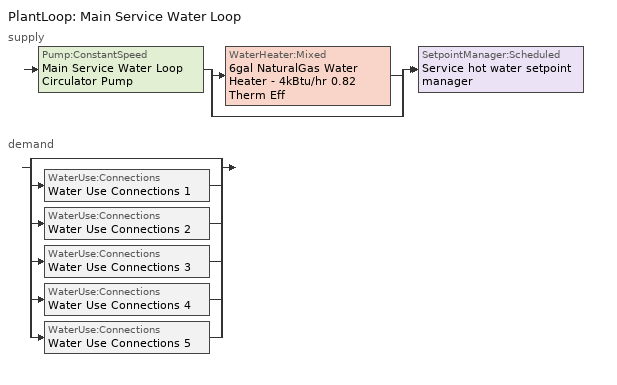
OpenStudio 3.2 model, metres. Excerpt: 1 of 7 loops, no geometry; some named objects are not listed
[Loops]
PlantLoop 'Main Service Water Loop'
 supply: Pump:ConstantSpeed 'Main Service Water Loop Circulator Pump' > split
  | WaterHeater:Mixed '6gal NaturalGas Water Heater - 4kBtu/hr 0.82 Therm Eff'
  | bypass
  join > SetpointManager:Scheduled 'Service hot water setpoint manager'
 demand: split
  | bypass
  | WaterUse:Connections 'Water Use Connections 1'
  | WaterUse:Connections 'Water Use Connections 2'
  | WaterUse:Connections 'Water Use Connections 3'
  | WaterUse:Connections 'Water Use Connections 4'
  | WaterUse:Connections 'Water Use Connections 5'
[PlantLoop]
Main Service Water Loop: Glycol Concentration=0; Maximum Loop Temperature {C}=60; Minimum Loop Temperature {C}=10; Plant Loop Volume {m3}=Autocalculate; Load Distribution Scheme=Optimal
[Sizing:Plant]
Main Service Water Loop: Loop Type=Heating; Design Loop Exit Temperature {C}=60; Loop Design Temperature Difference {deltaC}=5; Sizing Option=NonCoincident; Zone Timesteps in Averaging Window=1; Coincident Sizing Factor Mode=None
[SetpointManager:Scheduled]
Service hot water setpoint manager: Control Variable=Temperature; Schedule=Service Water Loop Temp - 140F
[Pump:ConstantSpeed]
Main Service Water Loop Circulator Pump: Rated Flow Rate {m3/s}=autosize; Rated Pump Head {Pa}=170.404; Rated Power Consumption {W}=autosize; Motor Efficiency=0.7; Fraction of Motor Inefficiencies to Fluid Stream=0; Pump Control Type=Intermittent; Design Power Sizing Method=PowerPerFlowPerPressure; Design Electric Power per Unit Flow Rate {W/(m3/s)}=348701.1; Design Shaft Power per Unit Flow Rate per Unit Head {W-s/m3-Pa}=1.28205
[WaterHeater:Mixed]
6gal NaturalGas Water Heater - 4kBtu/hr 0.82 Therm Eff: Tank Volume {m3}=0.0227151; Setpoint Temperature Schedule=Service Water Loop Temp - 140F; Deadband Temperature Difference {deltaC}=2; Maximum Temperature Limit {C}=60; Heater Control Type=Cycle; Heater Maximum Capacity {W}=1186.86; Heater Fuel Type=NaturalGas; Heater Thermal Efficiency=0.82; Part Load Factor Curve=SWH-EFFFPLR-NECB2011; Off Cycle Parasitic Fuel Consumption Rate {W}=7.77014; Off Cycle Parasitic Fuel Type=NaturalGas; Off Cycle Parasitic Heat Fraction to Tank=0.8; On Cycle Parasitic Fuel Consumption Rate {W}=7.77014; On Cycle Parasitic Fuel Type=NaturalGas; On Cycle Parasitic Heat Fraction to Tank=0; Ambient Temperature Indicator=Schedule; Ambient Temperature Schedule=Water Heater Ambient Temp Schedule - 70.0f; Off Cycle Loss Coefficient to Ambient Temperature {W/K}=0.320314; On Cycle Loss Coefficient to Ambient Temperature {W/K}=0.320314; Use Side Effectiveness=1; Source Side Effectiveness=1; Use Side Design Flow Rate {m3/s}=autosize; Source Side Design Flow Rate {m3/s}=autosize; Indirect Water Heating Recovery Time {hr}=1.5; Source Side Flow Control Mode=IndirectHeatPrimarySetpoint
[WaterHeater:Sizing]
6gal NaturalGas Water Heater - 4kBtu/hr 0.82 Therm Eff: Design Mode=PeakDraw; Time Storage Can Meet Peak Draw {hr}=0.538503; Time for Tank Recovery {hr}=0; Nominal Tank Volume for Autosizing Plant Connections {m3}=1
[WaterUse:Connections] Drain Water Heat Exchanger Type=None; Drain Water Heat Exchanger Destination=Plant
Name | Water Use Equipment Name 1
Water Use Connections 1 | Story 1 core space Service Water Use 0.06gal/min
Water Use Connections 2 | Story 1 east perimeter space Service Water Use 0.0gal/min
Water Use Connections 3 | Story 1 north perimeter space Service Water Use 0.01gal/min
Water Use Connections 4 | Story 1 south perimeter space Service Water Use 0.01gal/min
Water Use Connections 5 | Story 1 west perimeter space Service Water Use 0.0gal/min
[WaterUse:Equipment:Definition]
Name | Peak Flow Rate {m3/s} | Target Temperature Schedule | Sensible Fraction Schedule | Latent Fraction Schedule
Story 1 core space Service Water Use Def 0.06gal/min | 4.0208e-06 | Schedule Ruleset 5 | Schedule Ruleset 3 | Schedule Ruleset 4
Story 1 east perimeter space Service Water Use Def 0.0gal/min | 2.51792e-07 | Schedule Ruleset 8 | Schedule Ruleset 6 | Schedule Ruleset 7
Story 1 north perimeter space Service Water Use Def 0.01gal/min | 6.05874e-07 | Schedule Ruleset 11 | Schedule Ruleset 9 | Schedule Ruleset 10
Story 1 south perimeter space Service Water Use Def 0.01gal/min | 6.05874e-07 | Schedule Ruleset 14 | Schedule Ruleset 12 | Schedule Ruleset 13
Story 1 west perimeter space Service Water Use Def 0.0gal/min | 2.51792e-07 | Schedule Ruleset 17 | Schedule Ruleset 15 | Schedule Ruleset 16
[WaterUse:Equipment] Flow Rate Fraction Schedule=NECB-A-Service Water Heating
Name | Water Use Equipment Definition | Space
Story 1 core space Service Water Use 0.06gal/min | Story 1 core space Service Water Use Def 0.06gal/min | Story 1 Core Space
Story 1 east perimeter space Service Water Use 0.0gal/min | Story 1 east perimeter space Service Water Use Def 0.0gal/min | Story 1 East Perimeter Space
Story 1 north perimeter space Service Water Use 0.01gal/min | Story 1 north perimeter space Service Water Use Def 0.01gal/min | Story 1 North Perimeter Space
Story 1 south perimeter space Service Water Use 0.01gal/min | Story 1 south perimeter space Service Water Use Def 0.01gal/min | Story 1 South Perimeter Space
Story 1 west perimeter space Service Water Use 0.0gal/min | Story 1 west perimeter space Service Water Use Def 0.0gal/min | Story 1 West Perimeter Space
[Schedule:Day]
Service Water Loop Temp - 140F Default; Schedule Day 12; Schedule Day 15; Schedule Day 18; Schedule Day 21; Schedule Day 34: 24, 0, 60
Water Heater Ambient Temp Schedule - 70.0f Default: 24, 0, 21.1111
Schedule Day 10; Schedule Day 13; Schedule Day 16; Schedule Day 19; Schedule Day 22: 24, 0, 0.2
Schedule Day 11; NECB-A-Service Water Heating Sat Day; NECB-A-Service Water Heating Sun|Hol Day; Schedule Day 14; Schedule Day 17; Schedule Day 20; Schedule Day 33: 24, 0, 0.05
NECB-A-Service Water Heating Default; NECB-A-Service Water Heating Default|Wkdy Day: 7, 0, 0.05, 8, 0, 0.1, 10, 0, 0.5, 16, 0, 0.9, 17, 0, 0.7, 18, 0, 0.5, 19, 0, 0.3, 22, 0, 0.2, 24, 0, 0.05
[Schedule:Ruleset]
Name | Default Day Schedule
Service Water Loop Temp - 140F | Service Water Loop Temp - 140F Default
Water Heater Ambient Temp Schedule - 70.0f | Water Heater Ambient Temp Schedule - 70.0f Default
Schedule Ruleset 3 | Schedule Day 10
Schedule Ruleset 4 | Schedule Day 11
Schedule Ruleset 5 | Schedule Day 12
NECB-A-Service Water Heating | NECB-A-Service Water Heating Default
Schedule Ruleset 6 | Schedule Day 13
Schedule Ruleset 7 | Schedule Day 14
Schedule Ruleset 8 | Schedule Day 15
Schedule Ruleset 9 | Schedule Day 16
Schedule Ruleset 10 | Schedule Day 17
Schedule Ruleset 11 | Schedule Day 18
Schedule Ruleset 12 | Schedule Day 19
Schedule Ruleset 13 | Schedule Day 20
Schedule Ruleset 14 | Schedule Day 21
Schedule Ruleset 15 | Schedule Day 22
Schedule Ruleset 16 | Schedule Day 33
Schedule Ruleset 17 | Schedule Day 34
[Schedule:Rule] Schedule Ruleset=NECB-A-Service Water Heating; Date Specification Type=DateRange; Start Month=1; Start Day=1; End Month=12; End Day=31
Name | Rule Order | Day Schedule | Apply Monday | Apply Tuesday | Apply Wednesday | Apply Thursday | Apply Friday | Apply Saturday | Apply Sunday
Schedule Rule 17 | 2 | NECB-A-Service Water Heating Default|Wkdy Day | Yes | Yes | Yes | Yes | Yes
Schedule Rule 18 | 1 | NECB-A-Service Water Heating Sat Day |  |  |  |  |  | Yes
Schedule Rule 19 | 0 | NECB-A-Service Water Heating Sun|Hol Day |  |  |  |  |  |  | Yes
[Curve:Cubic]
SWH-EFFFPLR-NECB2011: Coefficient1 Constant=0.7576; Coefficient2 x=1.0071; Coefficient3 x**2=-1.4443; Coefficient4 x**3=0.6844; Minimum Value of x=0; Maximum Value of x=1
